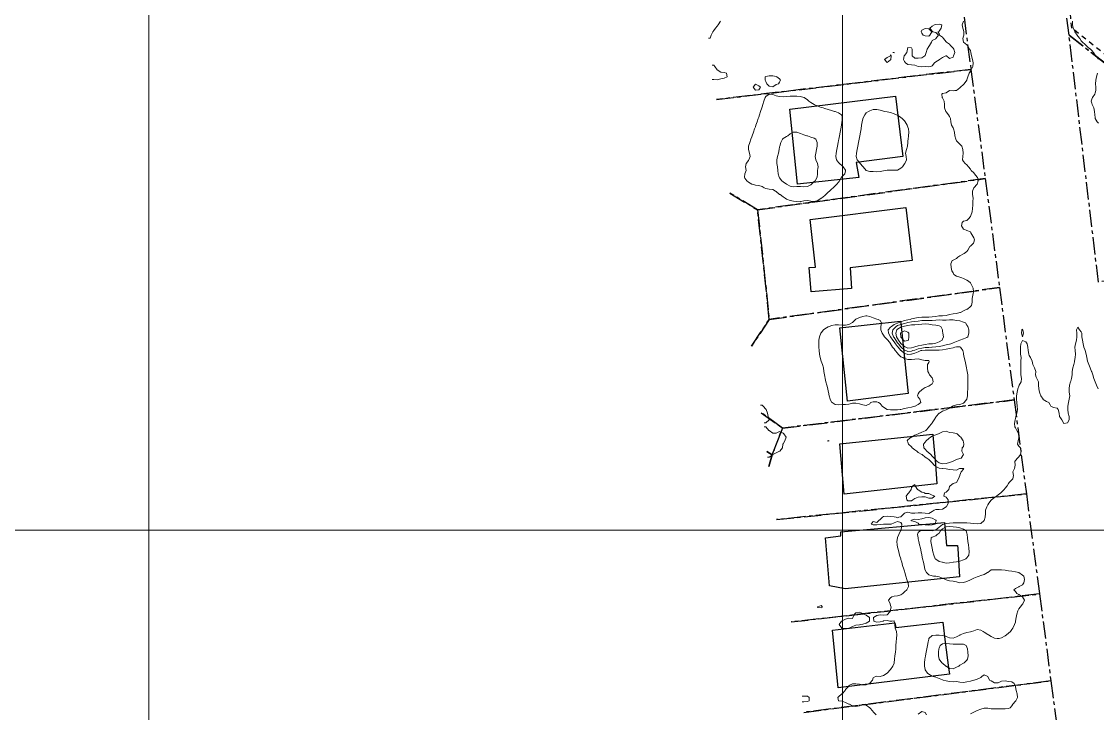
# Model space of a CAD drawing. Header units: centimetres. Extents: x 0 to 642158, y -847 to 649707.
# Drawn here: x 615748.4 to 615903.6, y 620760.9 to 620860.7 of the extents above; entities that cross this region are included whole.
import ezdxf

# ---------------------------------------------------------------- set-up
doc = ezdxf.new("R2010")
doc.units = ezdxf.units.CM
doc.header["$MEASUREMENT"] = 0
doc.linetypes.add('CENTERX2', pattern=[4, 2.5, -0.5, 0.5, -0.5])
doc.linetypes.add('JIS_02_0.7', pattern=[1.35, 0.75, -0.6])
for name, color, linetype, lineweight in [('MEV_grille', 254, 'Continuous', 9), ('WAL_parcellaire agricole', 7, 'JIS_02_0.7', 25), ('WAL_topographie 0.5', 253, 'Continuous', 20)]:
    doc.layers.add(name, color=color, linetype=linetype, lineweight=lineweight)
doc.layers.add('SPW_batiments', color=7, linetype='Continuous')
doc.layers.add('SPW_parcellaire cadastral', color=7, linetype='CENTERX2', lineweight=25, true_color=0xff0542)

# ---------------------------------------------------------------- blocks, each defined once
blk = doc.blocks.new('*U114')
at = {"layer": 'MEV_grille', "transparency": 33554687}
blk.add_lwpolyline([(-1338.46, 0), (1338.46, 0)], dxfattribs=at)
blk = doc.blocks.new('*U115')
at = {"layer": 'MEV_grille', "color": 0, "linetype": 'ByBlock', "lineweight": -2, "transparency": 16777216}
blk.add_blockref('*U114', (0, -1600), dxfattribs=at)
blk = doc.blocks.new('*U112')
at = {"layer": 'MEV_grille', "transparency": 33554687}
blk.add_lwpolyline([(0, 1825.48), (0, -1825.48)], dxfattribs=at)
blk = doc.blocks.new('*U113')
at = {"layer": 'MEV_grille', "color": 0, "linetype": 'ByBlock', "lineweight": -2, "transparency": 16777216}
for p in [(400, 0), (500, 0)]:
    blk.add_blockref('*U112', p, dxfattribs=at)

msp = doc.modelspace()

# ---------------------------------------------------------------- linework, layer by layer
at = {"layer": 'SPW_batiments'}
for points in [[(615875.51, 620841.27), (615868.81, 620840.39), (615869.16, 620838.24), (615860.31, 620837.26), (615859.2, 620848.09), (615874.48, 620849.97), (615875.51, 620841.27)], [(615876.84, 620826.25), (615867.9, 620825.2), (615868.12, 620822.23), (615862.31, 620821.71), (615861.99, 620825.24), (615862.92, 620825.27), (615862.15, 620832.16), (615875.93, 620833.89), (615876.84, 620826.25)], [(615875.23, 620817.21), (615876.3, 620807.08), (615867.54, 620805.98), (615866.42, 620816.54), (615875.2, 620817.52), (615875.23, 620817.21)], [(615879.86, 620801.08), (615880.21, 620796.86), (615880.44, 620794.03), (615867.04, 620792.57), (615866.45, 620799.83), (615879.85, 620801.2), (615879.86, 620801.08)], [(615881.58, 620787.88), (615881.82, 620785.16), (615883.4, 620785.13), (615883.43, 620784.74), (615883.68, 620780.65), (615867.19, 620778.91), (615864.92, 620779.32), (615864.36, 620786.24), (615866.59, 620786.55), (615866.56, 620787.11), (615881.53, 620788.45), (615881.58, 620787.88)], [(615881.64, 620771.22), (615882.11, 620767.53), (615882.23, 620766.61), (615866.2, 620764.6), (615865.38, 620772.93), (615874.38, 620773.98), (615874.5, 620773.32), (615881.27, 620774.1), (615881.64, 620771.22)]]:
    msp.add_lwpolyline(points, dxfattribs=at)
at = {"layer": 'SPW_parcellaire cadastral'}
for points in [[(615925.69, 620967.55), (615996.67, 620912.45), (616065.74, 620861.43), (616032.86, 620812.26), (616030.67, 620807.43), (616017.72, 620766.66), (616016.84, 620767.08), (615939.41, 620827.66), (615899.48, 620858.74), (615897.92, 620871.29), (615913.55, 620961.98), (615920.49, 620971.3), (615925.69, 620967.55)], [(615849.49, 620865.76), (615883.3, 620869.29), (615885.33, 620853.82), (615848.64, 620849.46)], [(615903.72, 620823.14), (615899.48, 620858.74), (615939.41, 620827.66), (615903.72, 620823.14)], [(615848.64, 620849.46), (615885.33, 620853.82), (615887.39, 620838.06), (615854.57, 620833.57)], [(615889.45, 620822.35), (615856.26, 620817.76), (615854.57, 620833.57), (615887.39, 620838.06), (615889.45, 620822.35)], [(615850.56, 620835.97), (615854.57, 620833.57), (615856.26, 620817.76), (615853.71, 620813.92)], [(615854.57, 620833.57), (615850.56, 620835.97)], [(615853.71, 620813.92), (615856.26, 620817.76), (615889.45, 620822.35), (615891.56, 620806.14), (615858.15, 620802.08), (615855.09, 620804.3)], [(615856.2, 620796.53), (615856.68, 620798.22), (615858.15, 620802.08), (615891.56, 620806.14)], [(615891.56, 620806.14), (615893.33, 620792.59), (615857.29, 620788.88)], [(615855.09, 620804.3), (615858.15, 620802.08), (615856.68, 620798.22), (615855.89, 620798.7)], [(615855.89, 620798.7), (615856.68, 620798.22), (615856.2, 620796.53)], [(615857.29, 620788.88), (615893.33, 620792.59), (615895.22, 620778.16)], [(615895.22, 620778.16), (615859.4, 620774.12)], [(615859.4, 620774.12), (615895.22, 620778.16)], [(615895.22, 620778.16), (615896.86, 620765.63), (615861.26, 620761.09)], [(615861.26, 620761.09), (615896.86, 620765.63), (615898.74, 620751.28), (615863.32, 620746.68)]]:
    msp.add_lwpolyline(points, dxfattribs=at)
at = {"layer": 'WAL_parcellaire agricole'}
msp.add_lwpolyline([(615920.07, 620971.16), (615999.99, 620909), (616004.18, 620913.78), (616006.98, 620916.38), (616038.08, 620889.88), (616065.08, 620865.48), (616062.38, 620861.78), (616030.19, 620813.08), (616023.49, 620795.68), (616016.27, 620769.34), (616001.64, 620780.53), (615946.29, 620822.87), (615899.89, 620859.76), (615897.98, 620877.87), (615899.05, 620896.26), (615905.58, 620932.76), (615909.17, 620952.66), (615911.27, 620959.86), (615914.77, 620965.66), (615920.07, 620971.16)], dxfattribs=at)
at = {"layer": 'WAL_topographie 0.5'}
for points in [[(615847.5, 620858.3), (615847.75, 620858.3), (615847.89, 620858.75), (615848.1, 620859.25), (615848.25, 620859.43), (615848.51, 620859.75), (615848.75, 620860.04), (615848.88, 620860.25), (615849.22, 620860.75)], [(615884.25, 620860.75), (615884.08, 620860.25), (615884.17, 620859.75), (615884.25, 620859.47), (615884.32, 620859.25), (615884.31, 620858.75), (615884.25, 620858.6), (615884.16, 620858.25), (615884.25, 620857.75), (615884.25, 620857.75), (615884.75, 620857.34), (615884.84, 620857.25), (615885.15, 620856.75), (615885.25, 620856.52), (615885.31, 620856.25), (615885.4, 620855.75), (615885.54, 620855.25), (615885.65, 620854.75), (615885.59, 620854.25), (615885.37, 620853.75), (615885.25, 620853.57), (615885.09, 620853.25), (615884.91, 620852.75), (615884.75, 620852.29), (615884.73, 620852.25), (615884.35, 620851.75), (615884.25, 620851.62), (615883.84, 620851.25), (615883.75, 620851.15), (615883.25, 620850.78), (615883, 620850.75), (615882.75, 620850.73), (615882.25, 620850.75), (615881.75, 620850.45), (615881.25, 620850.32), (615881.12, 620850.25), (615881.21, 620849.75), (615881.25, 620849.69), (615881.49, 620849.25), (615881.51, 620848.75), (615881.54, 620848.25), (615881.71, 620847.75), (615881.75, 620847.68), (615882.08, 620847.25), (615882.25, 620847.02), (615882.38, 620846.75), (615882.42, 620846.25), (615882.52, 620845.75), (615882.75, 620845.4), (615882.84, 620845.25), (615882.98, 620844.75), (615883.01, 620844.25), (615883.14, 620843.75), (615883.25, 620843.5), (615883.48, 620843.25), (615883.75, 620843.04), (615884.02, 620842.75), (615884.18, 620842.25), (615884.23, 620841.75), (615884.18, 620841.25), (615884.13, 620840.75), (615884.25, 620840.53), (615884.49, 620840.25), (615884.75, 620840.05), (615884.98, 620839.75), (615885.25, 620839.43), (615885.36, 620839.25), (615885.75, 620838.89), (615885.84, 620838.75), (615886.25, 620838.29), (615886.27, 620838.25), (615886.37, 620837.75), (615886.25, 620837.25), (615886.25, 620837.25), (615885.77, 620836.75), (615885.75, 620836.72), (615885.56, 620836.25), (615885.58, 620835.75), (615885.64, 620835.25), (615885.63, 620834.75), (615885.59, 620834.25), (615885.58, 620833.75), (615885.51, 620833.25), (615885.31, 620832.75), (615885.25, 620832.59), (615884.97, 620832.25), (615884.75, 620832.04), (615884.25, 620831.91), (615884.09, 620831.75), (615883.98, 620831.25), (615884.25, 620830.79), (615884.31, 620830.75), (615884.75, 620830.6), (615885.25, 620830.38), (615885.33, 620830.25), (615885.63, 620829.75), (615885.75, 620829.52), (615885.85, 620829.25), (615885.75, 620828.88), (615885.7, 620828.75), (615885.25, 620828.31), (615885.18, 620828.25), (615884.88, 620827.75), (615884.75, 620827.55), (615884.36, 620827.25), (615884.25, 620827.19), (615883.75, 620826.94), (615883.45, 620826.75), (615883.25, 620826.55), (615882.75, 620826.31), (615882.62, 620826.25), (615882.44, 620825.75), (615882.5, 620825.25), (615882.59, 620824.75), (615882.75, 620824.45), (615882.89, 620824.25), (615883.25, 620824.01), (615883.75, 620823.86), (615884.01, 620823.75), (615884.25, 620823.64), (615884.75, 620823.42), (615884.98, 620823.25), (615885.25, 620823.02), (615885.41, 620822.75), (615885.68, 620822.25), (615885.72, 620821.75), (615885.6, 620821.25), (615885.51, 620820.75), (615885.51, 620820.25), (615885.42, 620819.75), (615885.25, 620819.6), (615884.83, 620819.25), (615884.75, 620819.22), (615884.25, 620818.98), (615883.82, 620818.75), (615883.75, 620818.73), (615883.25, 620818.63), (615882.75, 620818.54), (615882.25, 620818.45), (615881.75, 620818.32), (615881.25, 620818.27), (615880.75, 620818.26), (615880.7, 620818.25), (615880.25, 620818.19), (615879.75, 620818.12), (615879.25, 620818.1), (615878.75, 620818.1), (615878.25, 620818.07), (615877.75, 620818.01), (615877.25, 620817.94), (615876.75, 620817.82), (615876.56, 620817.75), (615876.25, 620817.7), (615875.75, 620817.58), (615875.25, 620817.43), (615874.82, 620817.25), (615874.75, 620817.23), (615874.25, 620817.03), (615873.86, 620816.75), (615873.75, 620816.63), (615873.38, 620816.25), (615873.43, 620815.75), (615873.73, 620815.25), (615873.75, 620815.23), (615874.07, 620814.75), (615874.25, 620814.53), (615874.44, 620814.25), (615874.75, 620813.86), (615874.84, 620813.75), (615875.25, 620813.27), (615875.27, 620813.25), (615875.75, 620812.85), (615876.13, 620812.75), (615876.25, 620812.71), (615876.65, 620812.75), (615876.75, 620812.76), (615877.25, 620812.88), (615877.75, 620813.09), (615878.12, 620813.25), (615878.25, 620813.29), (615878.75, 620813.33), (615879.25, 620813.32), (615879.75, 620813.31), (615880.25, 620813.33), (615880.75, 620813.34), (615881.25, 620813.38), (615881.75, 620813.47), (615882.25, 620813.56), (615882.75, 620813.66), (615883.02, 620813.75), (615883.25, 620813.8), (615883.75, 620813.8), (615883.84, 620813.75), (615884.17, 620813.25), (615884.25, 620812.89), (615884.28, 620812.75), (615884.37, 620812.25), (615884.49, 620811.75), (615884.6, 620811.25), (615884.7, 620810.75), (615884.75, 620810.46), (615884.79, 620810.25), (615884.87, 620809.75), (615884.89, 620809.25), (615884.89, 620808.75), (615884.9, 620808.25), (615884.88, 620807.75), (615884.85, 620807.25), (615884.84, 620806.75), (615884.75, 620806.25), (615884.75, 620806.24), (615884.34, 620805.75), (615884.25, 620805.66), (615883.75, 620805.49), (615883.25, 620805.44), (615882.75, 620805.28), (615882.7, 620805.25), (615882.25, 620804.96), (615881.86, 620804.75), (615881.75, 620804.7), (615881.25, 620804.51), (615880.79, 620804.25), (615880.75, 620804.22), (615880.32, 620803.75), (615880.25, 620803.66), (615880.01, 620803.25), (615879.75, 620802.85), (615879.68, 620802.75), (615879.28, 620802.25), (615879.25, 620802.21), (615878.81, 620801.75), (615878.75, 620801.7), (615878.25, 620801.48), (615877.75, 620801.25), (615877.74, 620801.25), (615877.25, 620801.06), (615876.75, 620800.78), (615876.7, 620800.75), (615876.25, 620800.38), (615876.15, 620800.25), (615876.25, 620800.05), (615876.34, 620799.75), (615876.75, 620799.38), (615876.88, 620799.25), (615877.25, 620798.96), (615877.54, 620798.75), (615877.75, 620798.58), (615878.25, 620798.27), (615878.28, 620798.25), (615878.75, 620797.9), (615878.97, 620797.75), (615879.25, 620797.53), (615879.56, 620797.25), (615879.75, 620797.06), (615880.04, 620796.75), (615880.25, 620796.54), (615880.75, 620796.31), (615881.25, 620796.25), (615881.29, 620796.25), (615881.75, 620796.2), (615882.25, 620796.13), (615882.75, 620796.05), (615883.25, 620796.01), (615883.68, 620796.25), (615883.75, 620796.26), (615884.25, 620796.26), (615884.29, 620796.25), (615884.25, 620796.14), (615883.92, 620795.75), (615883.75, 620795.31), (615883.72, 620795.25), (615883.53, 620794.75), (615883.27, 620794.25), (615883.25, 620794.23), (615882.75, 620794.07), (615882.33, 620793.75), (615882.25, 620793.66), (615882.14, 620793.25), (615881.75, 620792.82), (615881.52, 620792.75), (615881.45, 620792.25), (615881.75, 620792.13), (615882.04, 620791.75), (615882.04, 620791.25), (615881.79, 620790.75), (615881.75, 620790.71), (615881.25, 620790.39), (615880.75, 620790.36), (615880.25, 620790.35), (615880.04, 620790.25), (615879.75, 620790.06), (615879.25, 620789.77), (615878.75, 620789.81), (615878.25, 620789.87), (615877.75, 620789.88), (615877.25, 620789.79), (615876.75, 620789.81), (615876.25, 620789.96), (615875.75, 620789.79), (615875.7, 620789.75), (615875.25, 620789.29), (615874.96, 620789.25), (615874.75, 620789.13), (615874.56, 620789.25), (615874.25, 620789.3), (615873.75, 620789.35), (615873.25, 620789.4), (615872.75, 620789.34), (615872.59, 620789.25), (615872.25, 620788.89), (615872.04, 620788.75), (615871.75, 620788.46), (615871.25, 620788.62), (615870.93, 620788.25), (615871.25, 620788.14), (615871.75, 620788.14), (615872.25, 620788.2), (615872.75, 620788.25), (615872.75, 620788.25), (615872.75, 620788.25), (615873.25, 620788.22), (615873.75, 620788.21), (615873.85, 620788.25), (615874.25, 620788.43), (615874.75, 620788.63), (615875.25, 620788.46), (615875.35, 620788.25), (615875.34, 620787.75), (615875.25, 620787.32), (615875.2, 620787.25), (615874.92, 620786.75), (615874.75, 620786.32), (615874.73, 620786.25), (615874.67, 620785.75), (615874.68, 620785.25), (615874.75, 620784.89), (615874.78, 620784.75), (615874.93, 620784.25), (615875.05, 620783.75), (615875.21, 620783.25), (615875.25, 620783.12), (615875.36, 620782.75), (615875.49, 620782.25), (615875.65, 620781.75), (615875.75, 620781.43), (615875.79, 620781.25), (615875.93, 620780.75), (615876.1, 620780.25), (615876.25, 620779.81), (615876.27, 620779.75), (615876.32, 620779.25), (615876.25, 620779.04), (615876.11, 620778.75), (615875.75, 620778.47), (615875.51, 620778.25), (615875.25, 620778.05), (615874.75, 620777.89), (615874.25, 620777.84), (615873.92, 620777.75), (615873.75, 620777.62), (615873.43, 620777.25), (615873.67, 620776.75), (615873.75, 620776.48), (615873.84, 620776.25), (615873.75, 620775.94), (615873.72, 620775.75), (615873.35, 620775.25), (615873.25, 620775.14), (615872.75, 620775.12), (615872.25, 620775.14), (615871.75, 620775.04), (615871.29, 620774.75), (615871.35, 620774.25), (615871.75, 620774.1), (615872.25, 620774.15), (615872.7, 620774.25), (615872.75, 620774.28), (615873.25, 620774.33), (615873.65, 620774.25), (615873.75, 620774.23), (615873.92, 620774.25), (615874.25, 620774.28), (615874.28, 620774.25), (615874.34, 620773.75), (615874.42, 620773.25), (615874.59, 620772.75), (615874.66, 620772.25), (615874.62, 620771.75), (615874.57, 620771.25), (615874.53, 620770.75), (615874.5, 620770.25), (615874.44, 620769.75), (615874.37, 620769.25), (615874.32, 620768.75), (615874.27, 620768.25), (615874.25, 620768.16), (615874.07, 620767.75), (615873.75, 620767.25), (615873.75, 620767.25), (615873.25, 620766.75), (615873.25, 620766.75), (615872.75, 620766.38), (615872.25, 620766.25), (615872.25, 620766.25), (615872.25, 620766.25), (615871.75, 620766.31), (615871.58, 620766.25), (615871.25, 620766.05), (615871.13, 620765.75), (615870.75, 620765.3), (615870.71, 620765.25), (615870.25, 620765.07), (615869.75, 620765.05), (615869.25, 620765.17), (615868.75, 620765.19), (615868.25, 620765.18), (615867.75, 620764.94), (615867.61, 620764.75), (615867.25, 620764.36), (615867.19, 620764.25), (615866.75, 620763.77), (615866.73, 620763.75), (615866.25, 620763.32), (615866.14, 620763.25), (615866.25, 620762.75), (615866.25, 620762.75), (615866.75, 620762.68), (615867.25, 620762.53), (615867.75, 620762.28), (615867.81, 620762.25), (615868.25, 620762.05), (615868.75, 620761.92), (615869.25, 620762.01), (615869.75, 620762.2), (615870.25, 620762.13), (615870.75, 620761.75), (615870.75, 620761.75), (615871.2, 620761.25), (615871.25, 620761.18), (615871.68, 620760.75)], [(615879.25, 620854.2), (615879.57, 620854.25), (615879.75, 620854.31), (615880.06, 620854.75), (615880.25, 620854.91), (615880.75, 620855.21), (615880.82, 620855.25), (615881.25, 620855.54), (615881.71, 620855.75), (615881.75, 620855.79), (615881.83, 620855.75), (615882.25, 620855.38), (615882.75, 620855.56), (615882.84, 620855.75), (615883.01, 620856.25), (615882.88, 620856.75), (615882.75, 620856.89), (615882.41, 620857.25), (615882.25, 620857.43), (615881.8, 620857.75), (615881.75, 620857.78), (615881.4, 620858.25), (615881.25, 620858.47), (615880.81, 620858.75), (615880.75, 620859), (615880.58, 620859.25), (615880.75, 620859.34), (615881.02, 620859.75), (615881.15, 620860.25), (615880.75, 620860.33), (615880.25, 620860.29), (615880.08, 620860.25), (615879.75, 620860.03), (615879.39, 620859.75), (615879.75, 620859.33), (615879.85, 620859.25), (615880.25, 620859.12), (615880.68, 620858.75), (615880.27, 620858.25), (615880.25, 620858.24), (615879.75, 620857.98), (615879.65, 620857.75), (615879.35, 620857.25), (615879.25, 620857.12), (615879.01, 620856.75), (615878.88, 620856.25), (615878.75, 620855.83), (615878.7, 620855.75), (615878.25, 620855.5), (615877.75, 620855.42), (615877.25, 620855.42), (615876.85, 620855.75), (615876.84, 620856.25), (615876.87, 620856.75), (615876.75, 620856.92), (615876.25, 620856.96), (615876.17, 620856.75), (615876.09, 620856.25), (615875.75, 620855.82), (615875.71, 620855.75), (615875.63, 620855.25), (615875.75, 620854.96), (615875.92, 620854.75), (615876.25, 620854.51), (615876.75, 620854.47), (615877.25, 620854.41), (615877.72, 620854.25), (615877.75, 620854.24), (615878.25, 620854.2), (615878.75, 620854.21), (615879.25, 620854.2)], [(615879.25, 620858.62), (615879.43, 620858.75), (615879.71, 620859.25), (615879.25, 620859.67), (615878.75, 620859.73), (615878.25, 620859.47), (615878.16, 620859.25), (615878.25, 620859.02), (615878.45, 620858.75), (615878.75, 620858.64), (615879.25, 620858.62)], [(615899.96, 620860.75), (615899.96, 620860.25), (615900.07, 620859.75), (615900.25, 620859.41), (615900.33, 620859.25), (615900.65, 620858.75), (615900.75, 620858.61), (615901.03, 620858.25), (615901.25, 620857.95), (615901.44, 620857.75), (615901.75, 620857.43), (615901.95, 620857.25), (615902.25, 620856.97), (615902.56, 620856.75), (615902.75, 620856.53), (615903, 620856.25), (615903.25, 620855.88), (615903.34, 620855.75), (615903.75, 620855.29)], [(615873.75, 620855.19), (615873.77, 620855.25), (615873.81, 620855.75), (615873.75, 620855.92), (615873.72, 620855.75), (615873.25, 620855.55), (615872.88, 620855.25), (615873.25, 620854.79), (615873.75, 620855.19)], [(615874.25, 620856.19), (615874.27, 620856.25), (615874.25, 620856.27), (615874.08, 620856.25), (615874.25, 620856.19)], [(615848, 620852.37), (615848.25, 620852.37), (615848.75, 620852.32), (615849.25, 620852.44), (615849.75, 620852.56), (615850.18, 620852.75), (615850.11, 620853.25), (615849.75, 620853.36), (615849.25, 620853.39), (615848.75, 620853.73), (615848.74, 620853.75), (615848.39, 620854.25), (615848.25, 620854.42), (615848, 620854.42)], [(615857.25, 620851.62), (615857.6, 620851.75), (615857.75, 620851.95), (615857.89, 620852.25), (615857.75, 620852.44), (615857.33, 620852.75), (615857.25, 620852.8), (615856.75, 620852.86), (615856.25, 620852.9), (615855.75, 620852.81), (615855.68, 620852.75), (615855.65, 620852.25), (615855.75, 620852.07), (615855.92, 620851.75), (615856.25, 620851.41), (615856.75, 620851.29), (615857.25, 620851.62)], [(615903.58, 620853.25), (615903.46, 620852.75), (615903.36, 620852.25), (615903.29, 620851.75), (615903.33, 620851.25), (615903.36, 620850.75), (615903.25, 620850.43), (615903.19, 620850.25), (615902.86, 620849.75), (615902.75, 620849.51), (615902.69, 620849.25), (615902.75, 620848.93), (615902.82, 620848.75), (615903.07, 620848.25), (615903.15, 620847.75), (615903.2, 620847.25), (615903.25, 620846.88), (615903.27, 620846.75), (615903.56, 620846.25), (615903.75, 620846.08)], [(615854.75, 620850.84), (615855.01, 620851.25), (615854.75, 620851.46), (615854.25, 620851.67), (615853.95, 620851.25), (615854.25, 620850.83), (615854.75, 620850.84)], [(615862.75, 620834.74), (615862.77, 620834.75), (615863.25, 620834.91), (615863.75, 620835.23), (615863.77, 620835.25), (615864.25, 620835.62), (615864.39, 620835.75), (615864.75, 620836.09), (615864.93, 620836.25), (615865.25, 620836.55), (615865.46, 620836.75), (615865.75, 620837.02), (615866, 620837.25), (615866.25, 620837.57), (615866.39, 620837.75), (615866.65, 620838.25), (615866.75, 620838.37), (615867.13, 620838.75), (615867.25, 620839.2), (615867.26, 620839.25), (615867.25, 620839.26), (615866.9, 620839.75), (615866.75, 620839.88), (615866.36, 620840.25), (615866.25, 620840.38), (615865.96, 620840.75), (615865.85, 620841.25), (615865.91, 620841.75), (615866, 620842.25), (615866.09, 620842.75), (615866.18, 620843.25), (615866.25, 620843.57), (615866.29, 620843.75), (615866.38, 620844.25), (615866.47, 620844.75), (615866.56, 620845.25), (615866.65, 620845.75), (615866.73, 620846.25), (615866.75, 620846.44), (615866.78, 620846.75), (615866.75, 620847.02), (615866.69, 620847.25), (615866.25, 620847.56), (615865.75, 620847.72), (615865.65, 620847.75), (615865.25, 620847.87), (615864.75, 620848.03), (615864.25, 620848.19), (615864.03, 620848.25), (615863.75, 620848.33), (615863.25, 620848.5), (615862.75, 620848.73), (615862.72, 620848.75), (615862.25, 620849.03), (615861.95, 620849.25), (615861.75, 620849.4), (615861.28, 620849.75), (615861.25, 620849.77), (615860.75, 620849.92), (615860.25, 620849.93), (615859.75, 620849.94), (615859.25, 620849.94), (615858.75, 620849.9), (615858.25, 620849.84), (615857.75, 620849.88), (615857.25, 620850.02), (615856.75, 620850.18), (615856.25, 620850.25), (615855.75, 620849.9), (615855.68, 620849.75), (615855.49, 620849.25), (615855.34, 620848.75), (615855.25, 620848.43), (615855.18, 620848.25), (615855.01, 620847.75), (615854.85, 620847.25), (615854.75, 620846.93), (615854.67, 620846.75), (615854.49, 620846.25), (615854.32, 620845.75), (615854.25, 620845.55), (615854.13, 620845.25), (615853.96, 620844.75), (615853.81, 620844.25), (615853.75, 620844.08), (615853.62, 620843.75), (615853.44, 620843.25), (615853.28, 620842.75), (615853.26, 620842.25), (615853.4, 620841.75), (615853.5, 620841.25), (615853.31, 620840.75), (615853.25, 620840.65), (615852.91, 620840.25), (615852.84, 620839.75), (615852.92, 620839.25), (615852.75, 620838.75), (615852.75, 620838.75), (615852.67, 620838.25), (615852.75, 620838.14), (615853.02, 620837.75), (615853.25, 620837.55), (615853.75, 620837.26), (615853.78, 620837.25), (615854.25, 620837.13), (615854.75, 620837.08), (615855.25, 620836.9), (615855.52, 620836.75), (615855.75, 620836.64), (615856.25, 620836.53), (615856.75, 620836.48), (615857.17, 620836.25), (615857.25, 620836.2), (615857.75, 620835.79), (615857.81, 620835.75), (615858.25, 620835.45), (615858.56, 620835.25), (615858.75, 620835.12), (615859.25, 620834.9), (615859.75, 620834.81), (615860.25, 620834.75), (615860.25, 620834.75), (615860.75, 620834.73), (615860.82, 620834.75), (615861.25, 620834.86), (615861.75, 620834.92), (615862.25, 620834.81), (615862.71, 620834.75), (615862.75, 620834.74)], [(615873.04, 620839.25), (615872.75, 620839.19), (615872.25, 620839.07), (615871.75, 620839.06), (615871.25, 620839.07), (615870.75, 620839.07), (615870.25, 620839.23), (615870.22, 620839.25), (615869.8, 620839.75), (615869.75, 620839.82), (615869.35, 620840.25), (615869.25, 620840.38), (615868.93, 620840.75), (615868.8, 620841.25), (615868.85, 620841.75), (615868.94, 620842.25), (615869.03, 620842.75), (615869.12, 620843.25), (615869.21, 620843.75), (615869.25, 620843.98), (615869.3, 620844.25), (615869.4, 620844.75), (615869.49, 620845.25), (615869.57, 620845.75), (615869.66, 620846.25), (615869.75, 620846.68), (615869.77, 620846.75), (615870.02, 620847.25), (615870.25, 620847.55), (615870.56, 620847.75), (615870.75, 620847.85), (615871.25, 620848.02), (615871.75, 620848.02), (615872.25, 620847.94), (615872.75, 620847.8), (615872.94, 620847.75), (615873.25, 620847.68), (615873.75, 620847.58), (615874.25, 620847.4), (615874.62, 620847.25), (615874.75, 620847.2), (615875.25, 620846.89), (615875.44, 620846.75), (615875.75, 620846.38), (615875.85, 620846.25), (615876.16, 620845.75), (615876.25, 620845.49), (615876.32, 620845.25), (615876.36, 620844.75), (615876.33, 620844.25), (615876.28, 620843.75), (615876.25, 620843.5), (615876.22, 620843.25), (615876.17, 620842.75), (615876.03, 620842.25), (615875.92, 620841.75), (615876, 620841.25), (615876.05, 620840.75), (615875.8, 620840.25), (615875.75, 620840.21), (615875.46, 620839.75), (615875.25, 620839.57), (615874.75, 620839.3), (615874.25, 620839.26), (615873.75, 620839.3), (615873.25, 620839.29), (615873.04, 620839.25)], [(615862.25, 620837.17), (615862.34, 620837.25), (615862.75, 620837.63), (615862.87, 620837.75), (615863.18, 620838.25), (615863.23, 620838.75), (615863.21, 620839.25), (615863.25, 620839.51), (615863.29, 620839.75), (615863.25, 620840.01), (615863.22, 620840.25), (615862.97, 620840.75), (615862.89, 620841.25), (615862.97, 620841.75), (615863.06, 620842.25), (615863.14, 620842.75), (615863.17, 620843.25), (615862.95, 620843.75), (615862.75, 620843.89), (615862.25, 620844.06), (615861.75, 620844.23), (615861.69, 620844.25), (615861.25, 620844.38), (615860.75, 620844.55), (615860.25, 620844.75), (615860.25, 620844.75), (615859.75, 620844.78), (615859.68, 620844.75), (615859.25, 620844.5), (615858.92, 620844.25), (615858.75, 620844.13), (615858.25, 620843.84), (615858.18, 620843.75), (615857.94, 620843.25), (615857.78, 620842.75), (615857.75, 620842.62), (615857.68, 620842.25), (615857.57, 620841.75), (615857.44, 620841.25), (615857.33, 620840.75), (615857.37, 620840.25), (615857.45, 620839.75), (615857.49, 620839.25), (615857.54, 620838.75), (615857.68, 620838.25), (615857.75, 620838.17), (615858.08, 620837.75), (615858.25, 620837.62), (615858.74, 620837.25), (615858.75, 620837.24), (615859.25, 620836.99), (615859.75, 620836.89), (615860.25, 620836.9), (615860.75, 620836.91), (615861.25, 620836.88), (615861.75, 620836.9), (615862.25, 620837.17)], [(615875.14, 620804.75), (615874.75, 620804.72), (615874.25, 620804.73), (615873.75, 620804.71), (615873.3, 620804.75), (615873.25, 620804.76), (615872.75, 620805.09), (615872.53, 620805.25), (615872.25, 620805.62), (615872.02, 620805.75), (615871.75, 620805.87), (615871.25, 620805.89), (615870.87, 620805.75), (615870.75, 620805.58), (615870.25, 620805.32), (615869.75, 620805.43), (615869.25, 620805.56), (615868.75, 620805.68), (615868.25, 620805.66), (615867.75, 620805.53), (615867.25, 620805.48), (615866.75, 620805.47), (615866.25, 620805.43), (615865.75, 620805.47), (615865.34, 620805.75), (615865.25, 620805.83), (615865.02, 620806.25), (615864.89, 620806.75), (615864.78, 620807.25), (615864.75, 620807.39), (615864.68, 620807.75), (615864.56, 620808.25), (615864.42, 620808.75), (615864.3, 620809.25), (615864.25, 620809.51), (615864.21, 620809.75), (615864.13, 620810.25), (615864.06, 620810.75), (615863.93, 620811.25), (615863.75, 620811.71), (615863.73, 620811.75), (615863.59, 620812.25), (615863.52, 620812.75), (615863.44, 620813.25), (615863.4, 620813.75), (615863.4, 620814.25), (615863.42, 620814.75), (615863.48, 620815.25), (615863.69, 620815.75), (615863.75, 620815.82), (615864.09, 620816.25), (615864.25, 620816.39), (615864.75, 620816.68), (615864.94, 620816.75), (615865.25, 620816.88), (615865.75, 620816.97), (615866.25, 620816.97), (615866.75, 620816.92), (615867.25, 620816.91), (615867.75, 620817.03), (615868.16, 620817.25), (615868.25, 620817.32), (615868.68, 620817.75), (615868.75, 620817.81), (615869.25, 620818.02), (615869.75, 620818.18), (615870.18, 620818.25), (615870.25, 620818.26), (615870.32, 620818.25), (615870.75, 620818.16), (615871.25, 620817.96), (615871.75, 620817.8), (615871.96, 620817.75), (615872.25, 620817.6), (615872.42, 620817.25), (615872.34, 620816.75), (615872.36, 620816.25), (615872.53, 620815.75), (615872.75, 620815.5), (615872.89, 620815.25), (615873.25, 620814.86), (615873.33, 620814.75), (615873.75, 620814.26), (615873.76, 620814.25), (615874.04, 620813.75), (615874.25, 620813.51), (615874.41, 620813.25), (615874.75, 620812.89), (615874.86, 620812.75), (615875.25, 620812.38), (615875.51, 620812.25), (615875.75, 620812.11), (615876.25, 620811.98), (615876.75, 620811.97), (615877.25, 620812.02), (615877.75, 620812.08), (615878.25, 620811.92), (615878.75, 620811.85), (615879.25, 620811.85), (615879.31, 620811.75), (615879.25, 620811.56), (615879.08, 620811.25), (615879.05, 620810.75), (615879.1, 620810.25), (615879.25, 620810.02), (615879.38, 620809.75), (615879.75, 620809.33), (615879.79, 620809.25), (615879.89, 620808.75), (615879.75, 620808.48), (615879.45, 620808.25), (615879.25, 620808.14), (615878.75, 620807.94), (615878.44, 620807.75), (615878.25, 620807.58), (615877.89, 620807.25), (615877.75, 620807.04), (615877.64, 620806.75), (615877.75, 620806.56), (615877.95, 620806.25), (615878.09, 620805.75), (615877.75, 620805.48), (615877.31, 620805.25), (615877.25, 620805.23), (615876.75, 620805.09), (615876.25, 620805), (615875.75, 620804.9), (615875.25, 620804.76), (615875.14, 620804.75)], [(615876.75, 620813.19), (615876.96, 620813.25), (615877.25, 620813.34), (615877.75, 620813.51), (615878.25, 620813.63), (615878.75, 620813.7), (615879.25, 620813.72), (615879.69, 620813.75), (615879.75, 620813.75), (615880.25, 620813.79), (615880.75, 620813.84), (615881.25, 620813.95), (615881.75, 620814.09), (615882.25, 620814.2), (615882.44, 620814.25), (615882.75, 620814.36), (615883.25, 620814.57), (615883.74, 620814.75), (615883.75, 620814.75), (615884.25, 620814.94), (615884.75, 620815.13), (615884.88, 620815.25), (615885.04, 620815.75), (615885.02, 620816.25), (615884.88, 620816.75), (615884.75, 620816.94), (615884.56, 620817.25), (615884.25, 620817.38), (615883.75, 620817.53), (615883.25, 620817.62), (615882.75, 620817.68), (615882.25, 620817.7), (615881.75, 620817.67), (615881.25, 620817.67), (615880.75, 620817.69), (615880.25, 620817.64), (615879.75, 620817.59), (615879.25, 620817.6), (615878.75, 620817.62), (615878.25, 620817.58), (615877.75, 620817.5), (615877.25, 620817.44), (615876.75, 620817.39), (615876.25, 620817.31), (615876.07, 620817.25), (615875.75, 620817.15), (615875.25, 620817.01), (615874.75, 620816.86), (615874.56, 620816.75), (615874.25, 620816.43), (615874.08, 620816.25), (615873.99, 620815.75), (615874.18, 620815.25), (615874.25, 620815.15), (615874.5, 620814.75), (615874.75, 620814.4), (615874.87, 620814.25), (615875.25, 620813.79), (615875.29, 620813.75), (615875.75, 620813.33), (615875.96, 620813.25), (615876.25, 620813.15), (615876.75, 620813.19)], [(615876.75, 620813.67), (615877.09, 620813.75), (615877.25, 620813.8), (615877.75, 620813.94), (615878.25, 620814.06), (615878.75, 620814.15), (615879.25, 620814.21), (615879.75, 620814.25), (615879.78, 620814.25), (615880.25, 620814.34), (615880.75, 620814.53), (615881.2, 620814.75), (615881.25, 620814.91), (615881.4, 620815.25), (615881.28, 620815.75), (615881.25, 620816.08), (615881.23, 620816.25), (615881.01, 620816.75), (615880.75, 620816.82), (615880.25, 620816.94), (615879.75, 620816.99), (615879.25, 620817.07), (615878.75, 620817.14), (615878.25, 620817.09), (615877.75, 620817.01), (615877.25, 620816.96), (615876.75, 620816.95), (615876.25, 620816.9), (615875.75, 620816.78), (615875.62, 620816.75), (615875.25, 620816.63), (615874.75, 620816.36), (615874.64, 620816.25), (615874.53, 620815.75), (615874.62, 620815.25), (615874.75, 620815.01), (615874.91, 620814.75), (615875.25, 620814.28), (615875.29, 620814.25), (615875.75, 620813.83), (615875.93, 620813.75), (615876.25, 620813.63), (615876.75, 620813.67)], [(615903.69, 620807.75), (615903.45, 620808.25), (615903.26, 620808.75), (615903.25, 620808.77), (615903.07, 620809.25), (615902.89, 620809.75), (615902.75, 620810.21), (615902.74, 620810.25), (615902.54, 620810.75), (615902.32, 620811.25), (615902.25, 620811.47), (615902.16, 620811.75), (615902.07, 620812.25), (615901.95, 620812.75), (615901.8, 620813.25), (615901.75, 620813.44), (615901.63, 620813.75), (615901.52, 620814.25), (615901.41, 620814.75), (615901.35, 620815.25), (615901.31, 620815.75), (615901.25, 620815.96), (615901.01, 620816.25), (615900.75, 620816.66), (615900.58, 620816.25), (615900.59, 620815.75), (615900.61, 620815.25), (615900.56, 620814.75), (615900.39, 620814.25), (615900.31, 620813.75), (615900.35, 620813.25), (615900.39, 620812.75), (615900.38, 620812.25), (615900.28, 620811.75), (615900.25, 620811.62), (615900.16, 620811.25), (615900.03, 620810.75), (615899.95, 620810.25), (615899.94, 620809.75), (615899.86, 620809.25), (615899.75, 620808.85), (615899.7, 620808.75), (615899.53, 620808.25), (615899.48, 620807.75), (615899.52, 620807.25), (615899.59, 620806.75), (615899.52, 620806.25), (615899.38, 620805.75), (615899.33, 620805.25), (615899.31, 620804.75), (615899.35, 620804.25), (615899.48, 620803.75), (615899.5, 620803.25), (615899.25, 620802.82), (615898.75, 620802.75), (615898.75, 620802.75), (615898.75, 620802.75), (615898.42, 620803.25), (615898.25, 620803.58), (615898.11, 620803.75), (615898.04, 620804.25), (615897.92, 620804.75), (615897.75, 620804.96), (615897.25, 620805.04), (615896.86, 620805.25), (615896.75, 620805.42), (615896.55, 620805.75), (615896.25, 620805.9), (615895.75, 620806.22), (615895.73, 620806.25), (615895.41, 620806.75), (615895.25, 620807.13), (615895.21, 620807.25), (615895.11, 620807.75), (615895.09, 620808.25), (615895.06, 620808.75), (615894.83, 620809.25), (615894.75, 620809.42), (615894.66, 620809.75), (615894.68, 620810.25), (615894.51, 620810.75), (615894.25, 620811.25), (615894.25, 620811.25), (615894.16, 620811.75), (615893.93, 620812.25), (615893.75, 620812.57), (615893.66, 620812.75), (615893.59, 620813.25), (615893.55, 620813.75), (615893.43, 620814.25), (615893.25, 620814.5), (615892.75, 620814.72), (615892.54, 620814.25), (615892.46, 620813.75), (615892.46, 620813.25), (615892.47, 620812.75), (615892.58, 620812.25), (615892.53, 620811.75), (615892.51, 620811.25), (615892.55, 620810.75), (615892.53, 620810.25), (615892.55, 620809.75), (615892.63, 620809.25), (615892.58, 620808.75), (615892.29, 620808.25), (615892.25, 620808.15), (615892.12, 620807.75), (615891.99, 620807.25), (615891.92, 620806.75), (615891.89, 620806.25), (615891.93, 620805.75), (615892, 620805.25), (615892.05, 620804.75), (615891.97, 620804.25), (615891.8, 620803.75), (615891.75, 620803.46), (615891.69, 620803.25), (615891.61, 620802.75), (615891.65, 620802.25), (615891.75, 620802.11), (615891.95, 620801.75), (615892.19, 620801.25), (615892.25, 620800.83), (615892.26, 620800.75), (615892.25, 620800.69), (615892.14, 620800.25), (615892.05, 620799.75), (615892.25, 620799.47), (615892.48, 620799.25), (615892.6, 620798.75), (615892.49, 620798.25), (615892.25, 620797.93), (615892.07, 620797.75), (615891.75, 620797.4), (615891.68, 620797.25), (615891.71, 620796.75), (615891.6, 620796.25), (615891.39, 620795.75), (615891.47, 620795.25), (615891.36, 620794.75), (615891.25, 620794.61), (615890.84, 620794.25), (615890.75, 620794.1), (615890.57, 620793.75), (615890.25, 620793.42), (615890.15, 620793.25), (615889.75, 620792.83), (615889.67, 620792.75), (615889.25, 620792.45), (615889.01, 620792.25), (615888.75, 620792.08), (615888.3, 620791.75), (615888.25, 620791.71), (615887.94, 620791.25), (615887.75, 620791.01), (615887.61, 620790.75), (615887.42, 620790.25), (615887.42, 620789.75), (615887.41, 620789.25), (615887.25, 620788.77), (615887.24, 620788.75), (615886.75, 620788.34), (615886.25, 620788.28), (615885.75, 620788.31), (615885.25, 620788.38), (615884.75, 620788.44), (615884.25, 620788.44), (615883.75, 620788.42), (615883.25, 620788.43), (615882.75, 620788.41), (615882.25, 620788.39), (615881.75, 620788.34), (615881.5, 620788.25), (615881.25, 620788.17), (615880.75, 620787.79), (615880.7, 620787.75), (615880.25, 620787.39), (615879.75, 620787.28), (615879.25, 620787.29), (615878.75, 620787.31), (615878.25, 620787.29), (615878, 620787.25), (615877.75, 620787.04), (615877.63, 620786.75), (615877.72, 620786.25), (615877.75, 620786.1), (615877.83, 620785.75), (615877.93, 620785.25), (615878.04, 620784.75), (615878.15, 620784.25), (615878.25, 620783.78), (615878.26, 620783.75), (615878.37, 620783.25), (615878.48, 620782.75), (615878.58, 620782.25), (615878.7, 620781.75), (615878.75, 620781.59), (615878.93, 620781.25), (615879.25, 620780.93), (615879.75, 620780.78), (615879.95, 620780.75), (615880.25, 620780.71), (615880.75, 620780.62), (615881.25, 620780.43), (615881.65, 620780.25), (615881.75, 620780.21), (615882.25, 620780.06), (615882.75, 620780.01), (615883.25, 620779.9), (615883.75, 620779.78), (615884.25, 620779.82), (615884.75, 620779.98), (615885.25, 620780.2), (615885.36, 620780.25), (615885.75, 620780.43), (615886.25, 620780.64), (615886.54, 620780.75), (615886.75, 620780.83), (615887.25, 620780.98), (615887.71, 620781.25), (615887.75, 620781.28), (615888.25, 620781.62), (615888.75, 620781.64), (615889.25, 620781.63), (615889.75, 620781.64), (615890.25, 620781.59), (615890.75, 620781.51), (615891.25, 620781.44), (615891.75, 620781.36), (615892.23, 620781.25), (615892.25, 620781.24), (615892.75, 620780.89), (615892.96, 620780.75), (615893.07, 620780.25), (615892.98, 620779.75), (615892.75, 620779.5), (615892.31, 620779.25), (615892.25, 620779.21), (615891.75, 620778.95), (615891.53, 620778.75), (615891.75, 620778.53), (615891.97, 620778.25), (615892.25, 620778.1), (615892.75, 620777.76), (615892.77, 620777.75), (615893.06, 620777.25), (615892.81, 620776.75), (615892.75, 620776.67), (615892.42, 620776.25), (615892.25, 620776.03), (615892.12, 620775.75), (615891.95, 620775.25), (615891.84, 620774.75), (615891.77, 620774.25), (615891.75, 620774.08), (615891.64, 620773.75), (615891.39, 620773.25), (615891.25, 620773.04), (615891.05, 620772.75), (615890.75, 620772.51), (615890.46, 620772.25), (615890.25, 620772.12), (615889.75, 620771.84), (615889.39, 620771.75), (615889.25, 620771.72), (615889.12, 620771.75), (615888.75, 620771.81), (615888.25, 620772.05), (615887.86, 620772.25), (615887.75, 620772.31), (615887.25, 620772.64), (615887.08, 620772.75), (615886.75, 620772.96), (615886.25, 620773.02), (615885.75, 620772.85), (615885.41, 620772.75), (615885.25, 620772.72), (615884.75, 620772.61), (615884.25, 620772.45), (615883.79, 620772.25), (615883.75, 620772.24), (615883.25, 620772), (615882.75, 620771.79), (615882.25, 620771.85), (615881.75, 620772.03), (615881.25, 620772.15), (615880.75, 620772.21), (615880.25, 620772.24), (615879.75, 620772.19), (615879.28, 620771.75), (615879.25, 620771.63), (615879.17, 620771.25), (615879.08, 620770.75), (615878.98, 620770.25), (615878.89, 620769.75), (615878.8, 620769.25), (615878.75, 620768.97), (615878.71, 620768.75), (615878.64, 620768.25), (615878.62, 620767.75), (615878.73, 620767.25), (615878.75, 620767.22), (615879.08, 620766.75), (615879.25, 620766.58), (615879.75, 620766.29), (615879.87, 620766.25), (615880.25, 620766.15), (615880.75, 620765.97), (615881.25, 620765.77), (615881.32, 620765.75), (615881.75, 620765.63), (615882.25, 620765.55), (615882.75, 620765.51), (615883.25, 620765.52), (615883.75, 620765.45), (615884.25, 620765.39), (615884.75, 620765.47), (615885.25, 620765.59), (615885.75, 620765.73), (615885.82, 620765.75), (615886.25, 620765.87), (615886.75, 620766.12), (615886.93, 620766.25), (615887.25, 620766.48), (615887.75, 620766.25), (615887.75, 620766.25), (615888.03, 620765.75), (615888.25, 620765.62), (615888.75, 620765.34), (615889.25, 620765.35), (615889.75, 620765.58), (615890.25, 620765.64), (615890.75, 620765.56), (615891.25, 620765.48), (615891.55, 620765.25), (615891.75, 620764.81), (615891.77, 620764.75), (615891.88, 620764.25), (615892.01, 620763.75), (615892.05, 620763.25), (615891.8, 620762.75), (615891.75, 620762.7), (615891.4, 620762.25), (615891.25, 620762.02), (615890.98, 620761.75), (615890.75, 620761.62), (615890.25, 620761.59), (615889.75, 620761.59), (615889.25, 620761.58), (615888.75, 620761.58), (615888.25, 620761.61), (615887.75, 620761.67), (615887.25, 620761.69), (615886.75, 620761.57), (615886.25, 620761.35), (615886.04, 620761.25), (615885.75, 620761.13), (615885.25, 620760.86)], [(615892.75, 620815.25), (615892.93, 620815.75), (615892.82, 620816.25), (615892.75, 620816.35), (615892.69, 620816.25), (615892.61, 620815.75), (615892.75, 620815.25)], [(615876.25, 620814.71), (615876.31, 620814.75), (615876.39, 620815.25), (615876.39, 620815.75), (615876.25, 620815.9), (615875.75, 620816.12), (615875.25, 620815.88), (615875.2, 620815.75), (615875.22, 620815.25), (615875.25, 620815.18), (615875.63, 620814.75), (615875.75, 620814.64), (615876.25, 620814.71)], [(615855, 620805.4), (615855.25, 620805.4), (615855.4, 620805.25), (615855.75, 620804.81), (615855.8, 620804.75), (615856.02, 620804.25), (615856.12, 620803.75), (615856.25, 620803.25), (615856.25, 620803.25), (615856.25, 620803.25), (615855.75, 620802.86), (615855.5, 620802.83)], [(615855.5, 620802.25), (615855.75, 620802.25), (615855.75, 620802.25), (615856.21, 620801.75), (615856.25, 620801.74), (615856.75, 620801.37), (615857.25, 620801.33), (615857.75, 620801.57), (615858.25, 620801.33), (615858.35, 620801.25), (615858.67, 620800.75), (615858.48, 620800.25), (615858.25, 620799.8), (615858.23, 620799.75), (615858.17, 620799.25), (615857.78, 620798.75), (615857.75, 620798.74), (615857.25, 620798.52), (615856.79, 620798.25), (615856.75, 620798.22), (615856.25, 620797.89), (615856, 620797.89)], [(615882.25, 620797.11), (615882.66, 620797.25), (615882.75, 620797.31), (615883.25, 620797.55), (615883.75, 620797.7), (615883.92, 620797.75), (615884.24, 620798.25), (615884.03, 620798.75), (615884.08, 620799.25), (615884.25, 620799.42), (615884.3, 620799.75), (615884.25, 620800.05), (615884.21, 620800.25), (615883.88, 620800.75), (615883.75, 620800.89), (615883.35, 620801.25), (615883.25, 620801.32), (615882.75, 620801.38), (615882.25, 620801.47), (615881.75, 620801.62), (615881.25, 620801.52), (615880.75, 620801.29), (615880.67, 620801.25), (615880.25, 620801.11), (615879.75, 620800.9), (615879.49, 620800.75), (615879.25, 620800.57), (615878.89, 620800.25), (615878.75, 620800.04), (615878.51, 620799.75), (615878.54, 620799.25), (615878.75, 620799.03), (615878.97, 620798.75), (615879.25, 620798.53), (615879.53, 620798.25), (615879.75, 620798.05), (615880.01, 620797.75), (615880.25, 620797.47), (615880.47, 620797.25), (615880.75, 620797.05), (615881.25, 620796.95), (615881.75, 620796.99), (615882.25, 620797.11)], [(615864.75, 620800.21), (615864.88, 620800.25), (615864.75, 620800.28), (615864.71, 620800.25), (615864.75, 620800.21)], [(615876.75, 620791.6), (615876.95, 620791.75), (615877.25, 620791.94), (615877.75, 620792.12), (615878.25, 620792.18), (615878.75, 620792.17), (615879.25, 620792), (615879.75, 620791.96), (615880.15, 620792.25), (615879.75, 620792.43), (615879.25, 620792.64), (615878.75, 620792.66), (615878.66, 620792.75), (615878.25, 620792.85), (615877.75, 620793.18), (615877.65, 620793.25), (615877.31, 620793.75), (615877.25, 620793.94), (615876.95, 620793.75), (615876.75, 620793.53), (615876.71, 620793.25), (615876.36, 620792.75), (615876.25, 620792.61), (615875.98, 620792.25), (615876.1, 620791.75), (615876.25, 620791.58), (615876.75, 620791.6)], [(615880.17, 620788.25), (615879.75, 620788.11), (615879.25, 620788.09), (615878.75, 620788.13), (615878.25, 620788.2), (615877.84, 620788.25), (615877.75, 620788.39), (615877.25, 620788.6), (615876.75, 620788.71), (615876.66, 620788.75), (615876.75, 620788.82), (615877.25, 620788.93), (615877.75, 620788.88), (615878.25, 620788.99), (615878.75, 620789.13), (615879.25, 620789.19), (615879.75, 620789.09), (615880.25, 620788.82), (615880.31, 620788.75), (615880.25, 620788.55), (615880.17, 620788.25)], [(615882.75, 620782.74), (615882.81, 620782.75), (615883.25, 620782.81), (615883.75, 620782.88), (615884.25, 620783.07), (615884.58, 620783.25), (615884.75, 620783.38), (615885.02, 620783.75), (615885.08, 620784.25), (615885.05, 620784.75), (615884.98, 620785.25), (615884.89, 620785.75), (615884.82, 620786.25), (615884.79, 620786.75), (615884.75, 620786.91), (615884.66, 620787.25), (615884.25, 620787.49), (615883.75, 620787.68), (615883.56, 620787.75), (615883.25, 620787.8), (615882.75, 620787.86), (615882.25, 620787.87), (615881.75, 620787.82), (615881.57, 620787.75), (615881.25, 620787.56), (615880.95, 620787.25), (615880.75, 620786.95), (615880.49, 620786.75), (615880.25, 620786.54), (615879.75, 620786.34), (615879.6, 620786.25), (615879.54, 620785.75), (615879.65, 620785.25), (615879.75, 620784.76), (615879.75, 620784.75), (615879.86, 620784.25), (615879.99, 620783.75), (615880.19, 620783.25), (615880.25, 620783.16), (615880.75, 620782.86), (615881.2, 620782.75), (615881.25, 620782.74), (615881.75, 620782.62), (615882.25, 620782.63), (615882.75, 620782.74)], [(615863.75, 620776.16), (615863.94, 620776.25), (615863.75, 620776.48), (615863.25, 620776.31), (615863.22, 620776.25), (615863.25, 620776.2), (615863.75, 620776.16)], [(615867.75, 620773.23), (615867.8, 620773.25), (615868.25, 620773.46), (615868.75, 620773.68), (615869.25, 620773.73), (615869.39, 620773.75), (615869.75, 620773.8), (615870.25, 620773.95), (615870.73, 620774.25), (615870.7, 620774.75), (615870.25, 620775.08), (615869.92, 620775.25), (615869.75, 620775.32), (615869.25, 620775.52), (615868.75, 620775.46), (615868.55, 620775.25), (615868.31, 620774.75), (615868.25, 620774.64), (615867.75, 620774.66), (615867.25, 620774.53), (615866.75, 620774.3), (615866.67, 620774.25), (615866.33, 620773.75), (615866.71, 620773.25), (615866.75, 620773.21), (615867.25, 620773.18), (615867.75, 620773.23)], [(615883.25, 620767.58), (615883.57, 620767.75), (615883.75, 620767.88), (615884.25, 620768.19), (615884.37, 620768.25), (615884.75, 620768.63), (615884.86, 620768.75), (615884.95, 620769.25), (615884.91, 620769.75), (615884.84, 620770.25), (615884.75, 620770.49), (615884.63, 620770.75), (615884.25, 620770.9), (615883.75, 620770.94), (615883.25, 620770.91), (615882.75, 620770.92), (615882.25, 620770.98), (615881.75, 620771.04), (615881.25, 620770.99), (615880.89, 620770.75), (615880.75, 620770.32), (615880.73, 620770.25), (615880.67, 620769.75), (615880.66, 620769.25), (615880.75, 620768.75), (615880.75, 620768.75), (615881.12, 620768.25), (615881.25, 620768.16), (615881.72, 620767.75), (615881.75, 620767.73), (615882.25, 620767.39), (615882.75, 620767.38), (615883.25, 620767.58)], [(615861, 620762.62), (615861.25, 620762.62), (615861.75, 620762.67), (615862, 620762.75), (615862, 620763.25), (615861.75, 620763.44), (615861.25, 620763.42), (615861, 620763.42)], [(615877.75, 620760.84), (615878.25, 620761.2), (615878.75, 620761.08), (615878.94, 620760.75)]]:
    msp.add_lwpolyline(points, dxfattribs=at)

# ---------------------------------------------------------------- block references
at = {"layer": 'MEV_grille', "transparency": 33554687}
for name, p in [('*U113', (615366.81, 620593.64)), ('*U115', (616669.48, 622387.38))]:
    msp.add_blockref(name, p, dxfattribs=at)

doc.saveas('drawing.dxf')
